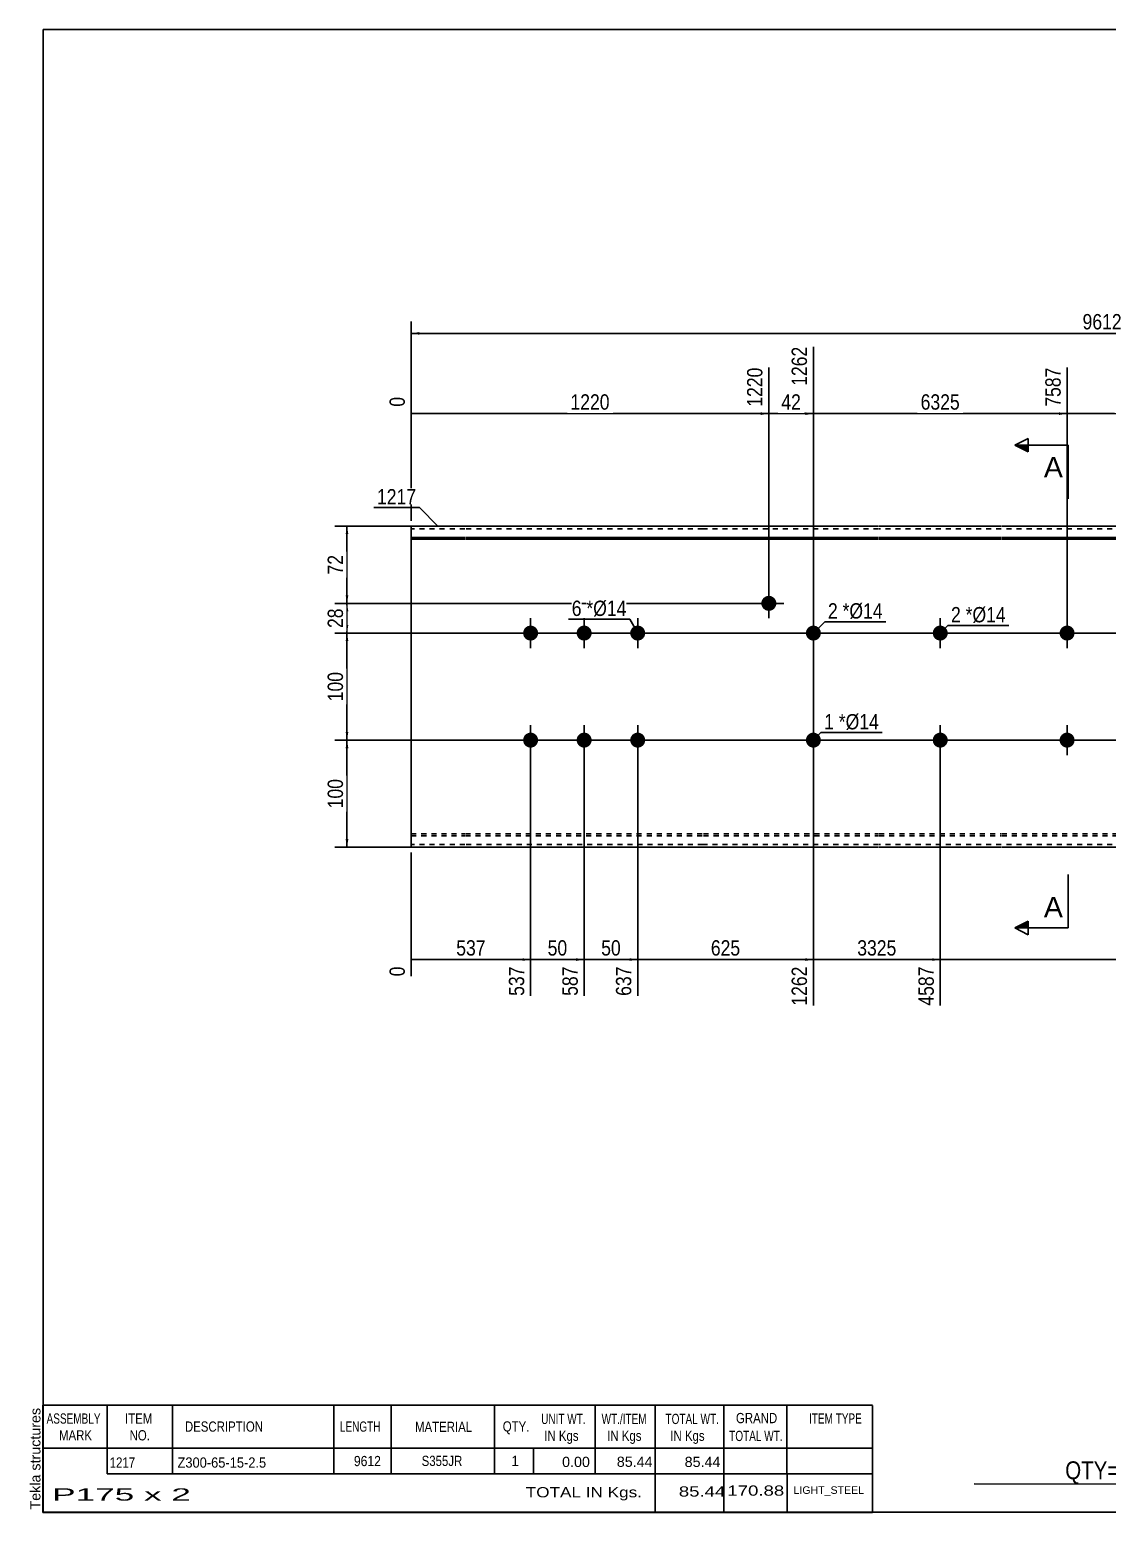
# Model space of a CAD drawing. Header units: millimetres. Extents: x -71 to 331, y -154 to 123.
# Drawn here: x -71.3 to 130, y -154.3 to 122.8 of the extents above; entities that cross this region are included whole.
import ezdxf

# ---------------------------------------------------------------- set-up
doc = ezdxf.new("R2010")
doc.units = ezdxf.units.MM
doc.linetypes.add('DXK_LINE_DOT1', pattern=[1.8814, 0.9407, -0.9407])
doc.styles.add('Arial', font='ARIAL.TTF', dxfattribs={"height": 0.2})
doc.styles.add('Arial Narrow', font='ARIALN.TTF', dxfattribs={"height": 0.2})

# ---------------------------------------------------------------- blocks, each defined once
blk = doc.blocks.new('Unknown-629086391-2024')
at = {"color": 5, "linetype": 'Continuous'}
for p, q in [((331.25, 122.75), (-68.75, 122.75)), ((-68.75, 122.75), (-68.75, -154.25)), ((331.25, -154.25), (331.25, 122.75)), ((-68.75, -154.25), (331.25, -154.25))]:
    blk.add_line(p, q, dxfattribs=at)
at = {"color": 174, "linetype": 'Continuous', "style": 'Arial'}
blk.add_text('Tekla structures', height=1.9102, rotation=90, dxfattribs=at).set_placement((-69.25, -153.75))
blk = doc.blocks.new('Part-629086391-1218 - 1203')
at = {"color": 2, "linetype": 'Continuous'}
for p, q in [((0, -30), (0, 30)), ((10, 30), (0, 30)), ((0, 27.88), (10, 27.88)), ((54.49, 30), (10.1, 30)), ((10.1, 27.88), (54.49, 27.88)), ((87.29, 30), (54.59, 30)), ((54.59, 27.88), (87.29, 27.88)), ((110.19, 30), (87.39, 30)), ((87.39, 27.88), (110.19, 27.88)), ((134.68, 30), (110.29, 30)), ((110.29, 27.88), (134.68, 27.88)), ((165.48, 30), (134.78, 30)), ((134.78, 27.88), (165.48, 27.88)), ((209.97, 30), (165.58, 30)), ((165.58, 27.88), (209.97, 27.88)), ((240.77, 30), (210.07, 30)), ((210.07, 27.88), (240.77, 27.88)), ((258.06, 30), (240.87, 30)), ((240.87, 27.88), (258.06, 27.88)), ((258.06, 30), (258.06, 27.88)), ((258.06, 27.88), (258.06, -30)), ((0, 27.53), (10, 27.53)), ((10.1, 27.53), (54.49, 27.53)), ((54.59, 27.53), (87.29, 27.53)), ((87.39, 27.53), (110.19, 27.53)), ((110.29, 27.53), (134.68, 27.53)), ((134.78, 27.53), (165.48, 27.53)), ((165.58, 27.53), (209.97, 27.53)), ((210.07, 27.53), (240.77, 27.53)), ((240.87, 27.53), (258.06, 27.53)), ((10, -30), (0, -30)), ((54.49, -30), (10.1, -30)), ((87.29, -30), (54.59, -30)), ((110.19, -30), (87.39, -30)), ((134.68, -30), (110.29, -30)), ((165.48, -30), (134.78, -30)), ((209.97, -30), (165.58, -30)), ((240.77, -30), (210.07, -30)), ((258.06, -30), (240.87, -30))]:
    blk.add_line(p, q, dxfattribs=at)
at = {"color": 7, "linetype": 'DXK_LINE_DOT1'}
for p, q in [((10, 29.5), (0, 29.5)), ((54.49, 29.5), (10.1, 29.5)), ((87.29, 29.5), (54.59, 29.5)), ((110.19, 29.5), (87.39, 29.5)), ((134.68, 29.5), (110.29, 29.5)), ((165.48, 29.5), (134.78, 29.5)), ((209.97, 29.5), (165.58, 29.5)), ((240.77, 29.5), (210.07, 29.5)), ((258.06, 29.5), (240.87, 29.5)), ((0, -27.53), (10, -27.53)), ((10.1, -27.53), (54.49, -27.53)), ((54.59, -27.53), (87.29, -27.53)), ((87.39, -27.53), (110.19, -27.53)), ((110.29, -27.53), (134.68, -27.53)), ((134.78, -27.53), (165.48, -27.53)), ((165.58, -27.53), (209.97, -27.53)), ((210.07, -27.53), (240.77, -27.53)), ((240.87, -27.53), (258.06, -27.53)), ((0, -27.88), (10, -27.88)), ((10, -29.5), (0, -29.5)), ((10.1, -27.88), (54.49, -27.88)), ((54.49, -29.5), (10.1, -29.5)), ((54.59, -27.88), (87.29, -27.88)), ((87.29, -29.5), (54.59, -29.5)), ((87.39, -27.88), (110.19, -27.88)), ((110.19, -29.5), (87.39, -29.5)), ((110.29, -27.88), (134.68, -27.88)), ((134.68, -29.5), (110.29, -29.5)), ((134.78, -27.88), (165.48, -27.88)), ((165.48, -29.5), (134.78, -29.5)), ((165.58, -27.88), (209.97, -27.88)), ((209.97, -29.5), (165.58, -29.5)), ((210.07, -27.88), (240.77, -27.88)), ((240.77, -29.5), (210.07, -29.5)), ((240.87, -27.88), (258.06, -27.88)), ((258.06, -29.5), (240.87, -29.5))]:
    blk.add_line(p, q, dxfattribs=at)
blk = doc.blocks.new('Bolt-629086391-1219 - 1203')
at = {"linetype": 'Continuous'}
for points in [[(20.89, 10, -1), (23.69, 10, -1)], [(30.89, 10, -1), (33.69, 10, -1)], [(40.89, 10, -1), (43.69, 10, -1)], [(20.89, -10, -1), (23.69, -10, -1)], [(30.89, -10, -1), (33.69, -10, -1)], [(40.89, -10, -1), (43.69, -10, -1)]]:
    blk.add_hatch(color=3, dxfattribs=at).paths.add_polyline_path(points)
at = {"color": 3, "linetype": 'Continuous'}
for p, q in [((22.29, 7.2), (22.29, 12.8)), ((32.29, 7.2), (32.29, 12.8)), ((42.29, 7.2), (42.29, 12.8)), ((19.49, 10), (25.09, 10)), ((29.49, 10), (35.09, 10)), ((39.49, 10), (45.09, 10)), ((22.29, -12.8), (22.29, -7.2)), ((32.29, -12.8), (32.29, -7.2)), ((42.29, -12.8), (42.29, -7.2)), ((19.49, -10), (25.09, -10)), ((29.49, -10), (35.09, -10)), ((39.49, -10), (45.09, -10))]:
    blk.add_line(p, q, dxfattribs=at)
blk = doc.blocks.new('Bolt-629086391-1220 - 1203')
at = {"linetype": 'Continuous'}
blk.add_hatch(color=3, dxfattribs=at).paths.add_polyline_path([(65.38, 15.56, -1), (68.18, 15.56, -1)])
at = {"color": 3, "linetype": 'Continuous'}
for p, q in [((66.78, 12.76), (66.78, 18.36)), ((63.98, 15.56), (69.58, 15.56))]:
    blk.add_line(p, q, dxfattribs=at)
blk = doc.blocks.new('Bolt-629086391-1225 - 1203')
at = {"linetype": 'Continuous'}
for points in [[(100.19, 10, -1), (97.39, 10, -1)], [(100.19, -10, -1), (97.39, -10, -1)]]:
    blk.add_hatch(color=3, dxfattribs=at).paths.add_polyline_path(points)
at = {"color": 3, "linetype": 'Continuous'}
for p, q in [((98.79, 12.8), (98.79, 7.2)), ((101.59, 10), (95.99, 10)), ((98.79, -7.2), (98.79, -12.8)), ((101.59, -10), (95.99, -10))]:
    blk.add_line(p, q, dxfattribs=at)
blk = doc.blocks.new('Bolt-629086391-1229 - 1203')
at = {"linetype": 'Continuous'}
for points in [[(121.08, 10, -1), (123.88, 10, -1)], [(251.66, 10, -1), (254.46, 10, -1)]]:
    blk.add_hatch(color=3, dxfattribs=at).paths.add_polyline_path(points)
at = {"color": 3, "linetype": 'Continuous'}
for p, q in [((122.48, 7.2), (122.48, 12.8)), ((253.06, 7.2), (253.06, 12.8)), ((125.28, 10), (119.68, 10)), ((255.86, 10), (250.26, 10))]:
    blk.add_line(p, q, dxfattribs=at)
blk = doc.blocks.new('Bolt-629086391-1230 - 1203')
at = {"linetype": 'Continuous'}
for points in [[(121.08, -10, -1), (123.88, -10, -1)], [(251.66, -10, -1), (254.46, -10, -1)]]:
    blk.add_hatch(color=3, dxfattribs=at).paths.add_polyline_path(points)
at = {"color": 3, "linetype": 'Continuous'}
for p, q in [((122.48, -12.8), (122.48, -7.2)), ((253.06, -12.8), (253.06, -7.2)), ((125.28, -10), (119.68, -10)), ((255.86, -10), (250.26, -10))]:
    blk.add_line(p, q, dxfattribs=at)
blk = doc.blocks.new('Bolt-629086391-1231 - 1203')
at = {"linetype": 'Continuous'}
blk.add_hatch(color=3, dxfattribs=at).paths.add_polyline_path([(73.7, 10, -1), (76.5, 10, -1)])
at = {"color": 3, "linetype": 'Continuous'}
for p, q in [((75.1, 7.2), (75.1, 12.8)), ((72.3, 10), (77.9, 10))]:
    blk.add_line(p, q, dxfattribs=at)
blk = doc.blocks.new('Bolt-629086391-1232 - 1203')
at = {"linetype": 'Continuous'}
blk.add_hatch(color=3, dxfattribs=at).paths.add_polyline_path([(76.5, -10, -1), (73.7, -10, -1)])
at = {"color": 3, "linetype": 'Continuous'}
for p, q in [((75.1, -7.2), (75.1, -12.8)), ((77.9, -10), (72.3, -10))]:
    blk.add_line(p, q, dxfattribs=at)
blk = doc.blocks.new('StraightDimension-629086391-1328 - 1203')
at = {"linetype": 'Continuous'}
blk.add_hatch(color=7, dxfattribs=at).paths.add_polyline_path([(97.29, -50.75), (98.79, -51), (97.29, -51.25)])
at = {"color": 7, "linetype": 'Continuous'}
for p, q in [((75.1, 9), (75.1, -59.61)), ((98.79, -11), (98.79, -59.61)), ((75.1, -51), (98.79, -51))]:
    blk.add_line(p, q, dxfattribs=at)
at = {"color": 0}
blk.add_wipeout([(91.2, -50.85), (91.2, -46.65), (82.69, -46.65), (82.69, -50.85)], dxfattribs=at)
at = {"color": 0, "linetype": 'Continuous'}
blk.add_wipeout([(98.19, -51.7), (93.99, -51.7), (93.99, -60.21), (98.19, -60.21)], dxfattribs=at)
at = {"color": 3, "style": 'Arial Narrow'}
blk.add_text('3325', height=2.863, dxfattribs=at).set_placement((83.29, -50.25))
at = {"color": 3, "linetype": 'Continuous', "style": 'Arial Narrow'}
blk.add_text('4587', height=2.863, rotation=90.0002, dxfattribs=at).set_placement((97.59, -59.61))
blk = doc.blocks.new('StraightDimension-629086391-1279 - 1203')
at = {"linetype": 'Continuous'}
blk.add_hatch(color=7, dxfattribs=at).paths.add_polyline_path([(120.98, 51.25), (122.48, 51), (120.98, 50.75)])
at = {"color": 7, "linetype": 'Continuous'}
for p, q in [((75.1, -9), (75.1, 63.51)), ((122.48, 11), (122.48, 59.61)), ((75.1, 51), (122.48, 51))]:
    blk.add_line(p, q, dxfattribs=at)
at = {"color": 0, "linetype": 'Continuous'}
blk.add_wipeout([(121.88, 60.21), (117.68, 60.21), (117.68, 51.7), (121.88, 51.7)], dxfattribs=at)
at = {"color": 0}
blk.add_wipeout([(103.05, 51.15), (103.05, 55.35), (94.53, 55.35), (94.53, 51.15)], dxfattribs=at)
at = {"color": 3, "linetype": 'Continuous', "style": 'Arial Narrow'}
blk.add_text('7587', height=2.863, rotation=90.0002, dxfattribs=at).set_placement((121.28, 52.3))
at = {"color": 3, "style": 'Arial Narrow'}
blk.add_text('6325', height=2.863, dxfattribs=at).set_placement((95.13, 51.75))
blk = doc.blocks.new('StraightDimension-629086391-1353 - 1203')
at = {"linetype": 'Continuous'}
for points in [[(269.75, 8.5), (270, 10), (270.25, 8.5)], [(270.25, -8.5), (270, -10), (269.75, -8.5)]]:
    blk.add_hatch(color=7, dxfattribs=at).paths.add_polyline_path(points)
at = {"color": 7, "linetype": 'Continuous'}
for p, q in [((43.29, 10), (272.4, 10)), ((270, -10), (270, 10)), ((43.29, -10), (272.4, -10))]:
    blk.add_line(p, q, dxfattribs=at)
at = {"color": 0}
blk.add_wipeout([(269.85, 3.34), (265.65, 3.34), (265.65, -3.34), (269.85, -3.34)], dxfattribs=at)
at = {"color": 3, "style": 'Arial Narrow'}
blk.add_text('100', height=2.863, rotation=90.0002, dxfattribs=at).set_placement((269.25, -2.74))
blk = doc.blocks.new('StraightDimension-629086391-1280 - 1203')
at = {"linetype": 'Continuous'}
blk.add_hatch(color=7, dxfattribs=at).paths.add_polyline_path([(73.6, 51.25), (75.1, 51), (73.6, 50.75)])
at = {"color": 7, "linetype": 'Continuous'}
for p, q in [((75.1, -9), (75.1, 63.51)), ((66.78, 16.56), (66.78, 59.61)), ((66.78, 51), (75.1, 51))]:
    blk.add_line(p, q, dxfattribs=at)
at = {"color": 0}
blk.add_wipeout([(73.37, 51.15), (73.37, 55.35), (68.51, 55.35), (68.51, 51.15)], dxfattribs=at)
at = {"color": 0, "linetype": 'Continuous'}
blk.add_wipeout([(74.5, 64.11), (70.3, 64.11), (70.3, 55.6), (74.5, 55.6)], dxfattribs=at)
at = {"color": 3, "linetype": 'Continuous', "style": 'Arial Narrow'}
blk.add_text('1262', height=2.863, rotation=90.0002, dxfattribs=at).set_placement((73.9, 56.2))
at = {"color": 3, "style": 'Arial Narrow'}
blk.add_text('42', height=2.863, dxfattribs=at).set_placement((69.11, 51.75))
blk = doc.blocks.new('StraightDimension-629086391-1354 - 1203')
at = {"linetype": 'Continuous'}
for points in [[(269.75, -11.5), (270, -10), (270.25, -11.5)], [(270.25, -28.5), (270, -30), (269.75, -28.5)]]:
    blk.add_hatch(color=7, dxfattribs=at).paths.add_polyline_path(points)
at = {"color": 7, "linetype": 'Continuous'}
for p, q in [((43.29, -10), (272.4, -10)), ((270, -30), (270, -10)), ((259.06, -30), (272.4, -30))]:
    blk.add_line(p, q, dxfattribs=at)
at = {"color": 0}
blk.add_wipeout([(269.85, -16.66), (265.65, -16.66), (265.65, -23.34), (269.85, -23.34)], dxfattribs=at)
at = {"color": 3, "style": 'Arial Narrow'}
blk.add_text('100', height=2.863, rotation=90.0002, dxfattribs=at).set_placement((269.25, -22.74))
blk = doc.blocks.new('StraightDimension-629086391-1395 - 1203')
at = {"linetype": 'Continuous'}
for points in [[(1.5, 65.75), (0, 66), (1.5, 66.25)], [(256.56, 66.25), (258.06, 66), (256.56, 65.75)]]:
    blk.add_hatch(color=7, dxfattribs=at).paths.add_polyline_path(points)
at = {"color": 7, "linetype": 'Continuous'}
for p, q in [((0, 31), (0, 68.25)), ((258.06, 31), (258.06, 68.25)), ((0, 66), (258.06, 66))]:
    blk.add_line(p, q, dxfattribs=at)
at = {"color": 0}
blk.add_wipeout([(133.29, 66.15), (133.29, 70.35), (124.77, 70.35), (124.77, 66.15)], dxfattribs=at)
at = {"color": 3, "style": 'Arial Narrow'}
blk.add_text('9612', height=2.863, dxfattribs=at).set_placement((125.37, 66.75))
blk = doc.blocks.new('StraightDimension-629086391-1331 - 1203')
at = {"linetype": 'Continuous'}
blk.add_hatch(color=7, dxfattribs=at).paths.add_polyline_path([(30.79, -50.75), (32.29, -51), (30.79, -51.25)])
at = {"color": 7, "linetype": 'Continuous'}
for p, q in [((22.29, -11), (22.29, -57.78)), ((32.29, -11), (32.29, -57.78)), ((22.29, -51), (32.29, -51))]:
    blk.add_line(p, q, dxfattribs=at)
at = {"color": 0}
blk.add_wipeout([(29.72, -50.85), (29.72, -46.65), (24.87, -46.65), (24.87, -50.85)], dxfattribs=at)
at = {"color": 3, "style": 'Arial Narrow'}
blk.add_text('50', height=2.863, dxfattribs=at).set_placement((25.47, -50.25))
at = {"color": 0, "linetype": 'Continuous'}
blk.add_wipeout([(31.69, -51.7), (27.49, -51.7), (27.49, -58.38), (31.69, -58.38)], dxfattribs=at)
at = {"color": 3, "linetype": 'Continuous', "style": 'Arial Narrow'}
blk.add_text('587', height=2.863, rotation=90.0002, dxfattribs=at).set_placement((31.09, -57.78))
blk = doc.blocks.new('StraightDimension-629086391-1281 - 1203')
at = {"linetype": 'Continuous'}
blk.add_hatch(color=7, dxfattribs=at).paths.add_polyline_path([(65.28, 51.25), (66.78, 51), (65.28, 50.75)])
at = {"color": 7, "linetype": 'Continuous'}
for p, q in [((66.78, 16.56), (66.78, 59.61)), ((0, 31), (0, 54.13)), ((0, 51), (66.78, 51))]:
    blk.add_line(p, q, dxfattribs=at)
at = {"color": 0, "linetype": 'Continuous'}
for points in [[(66.18, 60.21), (61.98, 60.21), (61.98, 51.7), (66.18, 51.7)], [(-0.6, 54.73), (-4.8, 54.73), (-4.8, 51.7), (-0.6, 51.7)]]:
    blk.add_wipeout(points, dxfattribs=at)
at = {"color": 0}
blk.add_wipeout([(37.65, 51.15), (37.65, 55.35), (29.13, 55.35), (29.13, 51.15)], dxfattribs=at)
at = {"color": 3, "linetype": 'Continuous', "style": 'Arial Narrow'}
for s, height, p in [('1220', 2.863, (65.58, 52.3)), ('0', 2.86, (-1.2, 52.3))]:
    blk.add_text(s, height=height, rotation=90.0002, dxfattribs=at).set_placement(p)
at = {"color": 3, "style": 'Arial Narrow'}
blk.add_text('1220', height=2.863, dxfattribs=at).set_placement((29.73, 51.75))
blk = doc.blocks.new('StraightDimension-629086391-1330 - 1203')
at = {"linetype": 'Continuous'}
blk.add_hatch(color=7, dxfattribs=at).paths.add_polyline_path([(40.79, -50.75), (42.29, -51), (40.79, -51.25)])
at = {"color": 7, "linetype": 'Continuous'}
for p, q in [((32.29, -11), (32.29, -57.78)), ((42.29, -11), (42.29, -57.78)), ((32.29, -51), (42.29, -51))]:
    blk.add_line(p, q, dxfattribs=at)
at = {"color": 0}
blk.add_wipeout([(39.72, -50.85), (39.72, -46.65), (34.87, -46.65), (34.87, -50.85)], dxfattribs=at)
at = {"color": 3, "style": 'Arial Narrow'}
blk.add_text('50', height=2.863, dxfattribs=at).set_placement((35.47, -50.25))
at = {"color": 0, "linetype": 'Continuous'}
blk.add_wipeout([(41.69, -51.7), (37.49, -51.7), (37.49, -58.38), (41.69, -58.38)], dxfattribs=at)
at = {"color": 3, "linetype": 'Continuous', "style": 'Arial Narrow'}
blk.add_text('637', height=2.863, rotation=90.0002, dxfattribs=at).set_placement((41.09, -57.78))
blk = doc.blocks.new('StraightDimension-629086391-1278 - 1203')
at = {"linetype": 'Continuous'}
blk.add_hatch(color=7, dxfattribs=at).paths.add_polyline_path([(145.47, 51.25), (146.97, 51), (145.47, 50.75)])
at = {"color": 7, "linetype": 'Continuous'}
for p, q in [((122.48, 11), (122.48, 59.61)), ((146.97, 11), (146.97, 59.61)), ((122.48, 51), (146.97, 51))]:
    blk.add_line(p, q, dxfattribs=at)
at = {"color": 0, "linetype": 'Continuous'}
blk.add_wipeout([(146.37, 60.21), (142.17, 60.21), (142.17, 51.7), (146.37, 51.7)], dxfattribs=at)
at = {"color": 0}
blk.add_wipeout([(138.07, 51.15), (138.07, 55.35), (131.39, 55.35), (131.39, 51.15)], dxfattribs=at)
at = {"color": 3, "linetype": 'Continuous', "style": 'Arial Narrow'}
blk.add_text('7912', height=2.863, rotation=90.0002, dxfattribs=at).set_placement((145.77, 52.3))
at = {"color": 3, "style": 'Arial Narrow'}
blk.add_text('325', height=2.863, dxfattribs=at).set_placement((131.99, 51.75))
blk = doc.blocks.new('StraightDimension-629086391-1327 - 1203')
at = {"linetype": 'Continuous'}
blk.add_hatch(color=7, dxfattribs=at).paths.add_polyline_path([(256.56, -50.75), (258.06, -51), (256.56, -51.25)])
at = {"color": 7, "linetype": 'Continuous'}
for p, q in [((98.79, -11), (98.79, -59.61)), ((258.06, -31), (258.06, -59.61)), ((98.79, -51), (258.06, -51))]:
    blk.add_line(p, q, dxfattribs=at)
at = {"color": 0}
blk.add_wipeout([(182.68, -50.85), (182.68, -46.65), (174.17, -46.65), (174.17, -50.85)], dxfattribs=at)
at = {"color": 0, "linetype": 'Continuous'}
blk.add_wipeout([(257.46, -51.7), (253.26, -51.7), (253.26, -60.21), (257.46, -60.21)], dxfattribs=at)
at = {"color": 3, "style": 'Arial Narrow'}
blk.add_text('5025', height=2.863, dxfattribs=at).set_placement((174.77, -50.25))
at = {"color": 3, "linetype": 'Continuous', "style": 'Arial Narrow'}
blk.add_text('9612', height=2.863, rotation=90.0002, dxfattribs=at).set_placement((256.86, -59.61))
blk = doc.blocks.new('StraightDimension-629086391-1329 - 1203')
at = {"linetype": 'Continuous'}
blk.add_hatch(color=7, dxfattribs=at).paths.add_polyline_path([(73.6, -50.75), (75.1, -51), (73.6, -51.25)])
at = {"color": 7, "linetype": 'Continuous'}
for p, q in [((75.1, 9), (75.1, -59.61)), ((42.29, -11), (42.29, -57.78)), ((42.29, -51), (75.1, -51))]:
    blk.add_line(p, q, dxfattribs=at)
at = {"color": 0}
blk.add_wipeout([(62.04, -50.85), (62.04, -46.65), (55.35, -46.65), (55.35, -50.85)], dxfattribs=at)
at = {"color": 0, "linetype": 'Continuous'}
blk.add_wipeout([(74.5, -51.7), (70.3, -51.7), (70.3, -60.21), (74.5, -60.21)], dxfattribs=at)
at = {"color": 3, "style": 'Arial Narrow'}
blk.add_text('625', height=2.863, dxfattribs=at).set_placement((55.95, -50.25))
at = {"color": 3, "linetype": 'Continuous', "style": 'Arial Narrow'}
blk.add_text('1262', height=2.863, rotation=90.0002, dxfattribs=at).set_placement((73.9, -59.61))
blk = doc.blocks.new('StraightDimension-629086391-1332 - 1203')
at = {"linetype": 'Continuous'}
blk.add_hatch(color=7, dxfattribs=at).paths.add_polyline_path([(20.79, -50.75), (22.29, -51), (20.79, -51.25)])
at = {"color": 7, "linetype": 'Continuous'}
for p, q in [((22.29, -11), (22.29, -57.78)), ((0, -31), (0, -54.13)), ((0, -51), (22.29, -51))]:
    blk.add_line(p, q, dxfattribs=at)
at = {"color": 0}
blk.add_wipeout([(14.49, -50.85), (14.49, -46.65), (7.8, -46.65), (7.8, -50.85)], dxfattribs=at)
at = {"color": 0, "linetype": 'Continuous'}
for points in [[(-0.6, -51.7), (-4.8, -51.7), (-4.8, -54.73), (-0.6, -54.73)], [(21.69, -51.7), (17.49, -51.7), (17.49, -58.38), (21.69, -58.38)]]:
    blk.add_wipeout(points, dxfattribs=at)
at = {"color": 3, "style": 'Arial Narrow'}
blk.add_text('537', height=2.863, dxfattribs=at).set_placement((8.4, -50.25))
at = {"color": 3, "linetype": 'Continuous', "style": 'Arial Narrow'}
for s, height, p in [('0', 2.86, (-1.2, -54.13)), ('537', 2.863, (21.09, -57.78))]:
    blk.add_text(s, height=height, rotation=90.0002, dxfattribs=at).set_placement(p)
blk = doc.blocks.new('StraightDimension-629086391-1352 - 1203')
at = {"linetype": 'Continuous'}
for points in [[(269.75, 16.26), (270, 17.76), (270.25, 16.26)], [(270.25, 11.5), (270, 10), (269.75, 11.5)]]:
    blk.add_hatch(color=7, dxfattribs=at).paths.add_polyline_path(points)
at = {"color": 7, "linetype": 'Continuous'}
for p, q in [((223.26, 17.76), (272.4, 17.76)), ((270, 10), (270, 17.76)), ((43.29, 10), (272.4, 10))]:
    blk.add_line(p, q, dxfattribs=at)
at = {"color": 0}
blk.add_wipeout([(269.85, 16.31), (265.65, 16.31), (265.65, 11.45), (269.85, 11.45)], dxfattribs=at)
at = {"color": 3, "style": 'Arial Narrow'}
blk.add_text('39', height=2.863, rotation=90.0002, dxfattribs=at).set_placement((269.25, 12.05))
blk = doc.blocks.new('StraightDimension-629086391-1371 - 1203')
at = {"linetype": 'Continuous'}
for points in [[(-12.25, 28.5), (-12, 30), (-11.75, 28.5)], [(-11.75, 17.06), (-12, 15.56), (-12.25, 17.06)]]:
    blk.add_hatch(color=7, dxfattribs=at).paths.add_polyline_path(points)
at = {"color": 7, "linetype": 'Continuous'}
for p, q in [((21.29, 30), (-14.25, 30)), ((-12, 15.56), (-12, 30)), ((65.78, 15.56), (-14.25, 15.56))]:
    blk.add_line(p, q, dxfattribs=at)
at = {"color": 0}
blk.add_wipeout([(-12.15, 25.21), (-16.35, 25.21), (-16.35, 20.35), (-12.15, 20.35)], dxfattribs=at)
at = {"color": 3, "style": 'Arial Narrow'}
blk.add_text('72', height=2.863, rotation=90.0002, dxfattribs=at).set_placement((-12.75, 20.95))
blk = doc.blocks.new('StraightDimension-629086391-1372 - 1203')
at = {"linetype": 'Continuous'}
for points in [[(-12.25, 14.06), (-12, 15.56), (-11.75, 14.06)], [(-11.75, 11.5), (-12, 10), (-12.25, 11.5)]]:
    blk.add_hatch(color=7, dxfattribs=at).paths.add_polyline_path(points)
at = {"color": 7, "linetype": 'Continuous'}
for p, q in [((65.78, 15.56), (-14.25, 15.56)), ((-12, 10), (-12, 15.56)), ((121.48, 10), (-14.25, 10))]:
    blk.add_line(p, q, dxfattribs=at)
at = {"color": 0}
blk.add_wipeout([(-12.15, 15.21), (-16.35, 15.21), (-16.35, 10.35), (-12.15, 10.35)], dxfattribs=at)
at = {"color": 3, "style": 'Arial Narrow'}
blk.add_text('28', height=2.863, rotation=90.0002, dxfattribs=at).set_placement((-12.75, 10.95))
blk = doc.blocks.new('StraightDimension-629086391-1373 - 1203')
at = {"linetype": 'Continuous'}
for points in [[(-12.25, 8.5), (-12, 10), (-11.75, 8.5)], [(-11.75, -8.5), (-12, -10), (-12.25, -8.5)]]:
    blk.add_hatch(color=7, dxfattribs=at).paths.add_polyline_path(points)
at = {"color": 7, "linetype": 'Continuous'}
for p, q in [((121.48, 10), (-14.25, 10)), ((-12, -10), (-12, 10)), ((121.48, -10), (-14.25, -10))]:
    blk.add_line(p, q, dxfattribs=at)
at = {"color": 0}
blk.add_wipeout([(-12.15, 3.34), (-16.35, 3.34), (-16.35, -3.34), (-12.15, -3.34)], dxfattribs=at)
at = {"color": 3, "style": 'Arial Narrow'}
blk.add_text('100', height=2.863, rotation=90.0002, dxfattribs=at).set_placement((-12.75, -2.74))
blk = doc.blocks.new('StraightDimension-629086391-1374 - 1203')
at = {"linetype": 'Continuous'}
for points in [[(-12.25, -11.5), (-12, -10), (-11.75, -11.5)], [(-11.75, -28.5), (-12, -30), (-12.25, -28.5)]]:
    blk.add_hatch(color=7, dxfattribs=at).paths.add_polyline_path(points)
at = {"color": 7, "linetype": 'Continuous'}
for p, q in [((121.48, -10), (-14.25, -10)), ((-12, -30), (-12, -10)), ((21.29, -30), (-14.25, -30))]:
    blk.add_line(p, q, dxfattribs=at)
at = {"color": 0}
blk.add_wipeout([(-12.15, -16.66), (-16.35, -16.66), (-16.35, -23.34), (-12.15, -23.34)], dxfattribs=at)
at = {"color": 3, "style": 'Arial Narrow'}
blk.add_text('100', height=2.863, rotation=90.0002, dxfattribs=at).set_placement((-12.75, -22.74))
blk = doc.blocks.new('CBS_BOM-629086391-2049')
at = {"color": 7, "linetype": 'Continuous'}
for p, q in [((-68.78, -142.28), (-68.78, -134.28)), ((-68.78, -134.28), (86.14, -134.28)), ((-56.78, -142.28), (-56.78, -134.28)), ((-44.59, -142.28), (-44.59, -134.28)), ((-14.43, -142.28), (-14.43, -134.28)), ((-3.75, -142.28), (-3.75, -134.28)), ((15.57, -142.28), (15.57, -134.28)), ((34.37, -142.28), (34.37, -134.28)), ((45.58, -142.28), (45.58, -134.28)), ((58.37, -142.28), (58.37, -134.28)), ((70.12, -142.28), (70.12, -134.28)), ((86.14, -134.29), (86.14, -142.27)), ((-68.78, -142.28), (86.14, -142.28)), ((-68.78, -147.08), (-68.78, -142.28)), ((-56.78, -147.08), (-56.78, -142.28)), ((-44.59, -147.08), (-44.59, -142.28)), ((-14.43, -147.08), (-14.43, -142.28)), ((-3.75, -147.08), (-3.75, -142.28)), ((15.57, -147.08), (15.57, -142.28)), ((22.83, -147.08), (22.83, -142.28)), ((34.37, -147.08), (34.37, -142.28)), ((45.58, -147.08), (45.58, -142.28)), ((58.37, -147.08), (58.37, -142.28)), ((70.14, -147.08), (70.14, -142.28)), ((86.14, -142.28), (86.14, -147.08)), ((-68.78, -154.28), (-68.78, -147.1)), ((-56.78, -147.08), (86.14, -147.08)), ((45.58, -154.28), (45.58, -147.1)), ((58.37, -154.28), (58.37, -147.1)), ((70.18, -154.28), (70.18, -147.1)), ((86.14, -147.08), (86.14, -154.28)), ((-68.78, -154.28), (86.14, -154.28))]:
    blk.add_line(p, q, dxfattribs=at)
at = {"color": 3, "linetype": 'Continuous', "style": 'Arial'}
for s, height, width, p in [('GRAND', 1.91, 0.8, (60.64, -137.62)), ('ASSEMBLY', 1.91, 0.7, (-68.1, -137.71)), ('ITEM', 1.91, 0.8, (-53.45, -137.71)), ('DESCRIPTION', 1.9102, 0.8, (-42.27, -139.21)), ('LENGTH', 1.91, 0.7, (-13.32, -139.21)), ('MATERIAL', 1.91, 0.8, (0.7, -139.26)), ('QTY.', 1.91, 0.8, (17.09, -139.18)), ('UNIT WT.', 1.91, 0.7, (24.26, -137.78)), ('WT./ITEM', 1.91, 0.7, (35.55, -137.78)), ('TOTAL WT.', 1.91, 0.7, (47.49, -137.78)), ('ITEM TYPE', 1.91, 0.7, (74.28, -137.7)), ('MARK', 1.91, 0.8, (-65.78, -140.84)), ('NO.', 1.91, 0.8, (-52.6, -140.84)), ('IN Kgs', 1.91, 0.8, (24.84, -140.92)), ('IN Kgs', 1.91, 0.8, (36.59, -140.92)), ('IN Kgs', 1.91, 0.8, (48.38, -140.92)), ('TOTAL WT.', 1.91, 0.7, (59.38, -140.96))]:
    blk.add_text(s, height=height, dxfattribs=dict(at, width=width)).set_placement(p)
at = {"color": 7, "linetype": 'Continuous', "style": 'Arial'}
for s, height, width, p in [('1217', 1.91, 0.8, (-56.32, -145.93)), ('Z300-65-15-2.5', 1.9102, 0.9, (-43.65, -145.93)), ('9612', 1.91, 0.85, (-10.71, -145.65)), ('S355JR', 1.91, 0.8, (1.94, -145.62))]:
    blk.add_text(s, height=height, dxfattribs=dict(at, width=width)).set_placement(p)
for s, p in [('1', (18.66, -145.62)), ('0.00', (28.17, -145.81)), ('85.44', (38.39, -145.78)), ('85.44', (51.06, -145.81))]:
    blk.add_text(s, height=1.91, dxfattribs=at).set_placement(p)
at = {"color": 6, "linetype": 'Continuous', "style": 'Arial'}
for s, height, width, p in [('TOTAL IN Kgs.', 1.9102, 1.2, (21.38, -151.48)), ('85.44', 1.91, 1.3, (49.97, -151.33)), ('170.88', 1.91, 1.3, (59.04, -151.17)), ('P175 x 2', 2.292, 2.05, (-67.06, -152.09))]:
    blk.add_text(s, height=height, dxfattribs=dict(at, width=width)).set_placement(p)
blk.add_text('LIGHT_STEEL', height=1.4135, dxfattribs=at).set_placement((71.39, -150.83))
blk = doc.blocks.new('CBS_CALLOFF-629086391-2050')
at = {"color": 7, "linetype": 'Continuous'}
blk.add_line((105.13, -148.98), (221.36, -149), dxfattribs=at)
at = {"color": 3, "linetype": 'Continuous', "style": 'Arial Narrow'}
blk.add_text('QTY= 2 Nos.      COLD FORMED     MKD : P175', height=3.3405, dxfattribs=at).set_placement((122.13, -148.09))
blk = doc.blocks.new('Mark-629086391-1431 - 1203')
at = {"color": 0}
blk.add_wipeout([(31.8, 13.2), (31.8, 16.2), (29.97, 16.2), (29.97, 13.2)], dxfattribs=at)
blk.add_wipeout([(31.8, 13.2), (31.8, 16.2), (29.97, 16.2), (29.97, 13.2)], dxfattribs=at)
blk.add_wipeout([(33.98, 13.2), (33.98, 16.2), (32.7, 16.2), (32.7, 13.2)], dxfattribs=at)
blk.add_wipeout([(33.98, 13.2), (33.98, 16.2), (32.7, 16.2), (32.7, 13.2)], dxfattribs=at)
at = {"color": 3, "style": 'Arial Narrow'}
blk.add_text('6', height=2.86, dxfattribs=at).set_placement((29.97, 13.2))
at = {"color": 0}
blk.add_wipeout([(40.19, 13.2), (40.19, 16.2), (33.98, 16.2), (33.98, 13.2)], dxfattribs=at)
blk.add_wipeout([(40.19, 13.2), (40.19, 16.2), (33.98, 16.2), (33.98, 13.2)], dxfattribs=at)
at = {"color": 7, "linetype": 'Continuous'}
for p in [(29.37, 12.6), (42.29, 10)]:
    blk.add_line(p, (40.79, 12.6), dxfattribs=at)
at = {"color": 3, "style": 'Arial Narrow'}
for s, height, p in [('*', 2.86, (32.7, 13.2)), ('Ø14', 2.863, (33.98, 13.2))]:
    blk.add_text(s, height=height, dxfattribs=at).set_placement(p)
blk = doc.blocks.new('Mark-629086391-1433 - 1203')
at = {"color": 0}
blk.add_wipeout([(102.63, 12.01), (102.63, 15.01), (100.8, 15.01), (100.8, 12.01)], dxfattribs=at)
blk.add_wipeout([(102.63, 12.01), (102.63, 15.01), (100.8, 15.01), (100.8, 12.01)], dxfattribs=at)
at = {"color": 7, "linetype": 'Continuous'}
blk.add_line((98.79, 10), (100.2, 11.41), dxfattribs=at)
at = {"color": 0}
blk.add_wipeout([(104.81, 12.01), (104.81, 15.01), (103.53, 15.01), (103.53, 12.01)], dxfattribs=at)
blk.add_wipeout([(104.81, 12.01), (104.81, 15.01), (103.53, 15.01), (103.53, 12.01)], dxfattribs=at)
at = {"color": 3, "style": 'Arial Narrow'}
blk.add_text('2', height=2.86, dxfattribs=at).set_placement((100.8, 12.01))
at = {"color": 0}
blk.add_wipeout([(111.02, 12.01), (111.02, 15.01), (104.81, 15.01), (104.81, 12.01)], dxfattribs=at)
blk.add_wipeout([(111.02, 12.01), (111.02, 15.01), (104.81, 15.01), (104.81, 12.01)], dxfattribs=at)
at = {"color": 7, "linetype": 'Continuous'}
blk.add_line((100.2, 11.41), (111.62, 11.41), dxfattribs=at)
at = {"color": 3, "style": 'Arial Narrow'}
for s, height, p in [('*', 2.86, (103.53, 12.01)), ('Ø14', 2.863, (104.81, 12.01))]:
    blk.add_text(s, height=height, dxfattribs=at).set_placement(p)
blk = doc.blocks.new('SectionMark-629086391-1268 - 1203')
at = {"linetype": 'Continuous'}
for points in [[(115.2, 45.1), (115.2, 43.85), (112.7, 45.1)], [(115.2, -43.85), (115.2, -45.1), (112.7, -45.1)]]:
    blk.add_hatch(color=30, dxfattribs=at).paths.add_polyline_path(points)
at = {"color": 30, "linetype": 'Continuous'}
for p, q in [((112.7, 45.1), (115.2, 46.35)), ((122.7, 45.1), (112.7, 45.1)), ((112.7, 45.1), (115.2, 43.85)), ((115.2, 43.85), (115.2, 46.35)), ((112.7, -45.1), (115.2, -43.85)), ((115.2, -43.85), (115.2, -46.35)), ((122.7, -45.1), (112.7, -45.1)), ((115.2, -46.35), (112.7, -45.1))]:
    blk.add_line(p, q, dxfattribs=at)
at = {"color": 0, "linetype": 'Continuous'}
for points in [[(121.7, 39.1), (121.7, 43.1), (118.14, 43.1), (118.14, 39.1)], [(121.7, -43.1), (121.7, -39.1), (118.14, -39.1), (118.14, -43.1)]]:
    blk.add_wipeout(points, dxfattribs=at)
at = {"color": 30, "linetype": 'Continuous'}
for p, q in [((122.7, 45.1), (122.7, 35.1)), ((122.7, -45.1), (122.7, -35.1))]:
    blk.add_line(p, q, dxfattribs=at)
at = {"color": 96, "linetype": 'Continuous', "style": 'Arial'}
for p in [(118.14, 39.1), (118.14, -43.1)]:
    blk.add_text('A', height=3.82, dxfattribs=at).set_placement(p)
blk = doc.blocks.new('Mark-629086391-1398 - 1203')
at = {"color": 0}
blk.add_wipeout([(0.91, 34.04), (0.91, 37.04), (-6.4, 37.04), (-6.4, 34.04)], dxfattribs=at)
blk.add_wipeout([(0.91, 34.04), (0.91, 37.04), (-6.4, 37.04), (-6.4, 34.04)], dxfattribs=at)
at = {"color": 7, "linetype": 'Continuous'}
for p in [(-7, 33.44), (5.05, 29.9)]:
    blk.add_line(p, (1.51, 33.44), dxfattribs=at)
at = {"color": 3, "style": 'Arial Narrow'}
blk.add_text('1217', height=2.863, dxfattribs=at).set_placement((-6.4, 34.04))
blk = doc.blocks.new('MarkSet-629086391-1409 - 1203')
at = {"color": 0}
blk.add_wipeout([(79.65, 12.72), (79.65, 15.72), (77.82, 15.72), (77.82, 12.72)], dxfattribs=at)
blk.add_wipeout([(79.65, 12.72), (79.65, 15.72), (77.82, 15.72), (77.82, 12.72)], dxfattribs=at)
at = {"color": 7, "linetype": 'Continuous'}
blk.add_line((75.1, 10), (77.22, 12.12), dxfattribs=at)
at = {"color": 0}
blk.add_wipeout([(81.82, 12.72), (81.82, 15.72), (80.55, 15.72), (80.55, 12.72)], dxfattribs=at)
blk.add_wipeout([(81.82, 12.72), (81.82, 15.72), (80.55, 15.72), (80.55, 12.72)], dxfattribs=at)
at = {"color": 3, "style": 'Arial Narrow'}
blk.add_text('2', height=2.86, dxfattribs=at).set_placement((77.82, 12.72))
at = {"color": 0}
blk.add_wipeout([(88.04, 12.72), (88.04, 15.72), (81.82, 15.72), (81.82, 12.72)], dxfattribs=at)
blk.add_wipeout([(88.04, 12.72), (88.04, 15.72), (81.82, 15.72), (81.82, 12.72)], dxfattribs=at)
at = {"color": 7, "linetype": 'Continuous'}
blk.add_line((77.22, 12.12), (88.64, 12.12), dxfattribs=at)
at = {"color": 3, "style": 'Arial Narrow'}
for s, height, p in [('*', 2.86, (80.55, 12.72)), ('Ø14', 2.863, (81.82, 12.72))]:
    blk.add_text(s, height=height, dxfattribs=at).set_placement(p)
blk = doc.blocks.new('Mark-629086391-1434 - 1203')
at = {"color": 0}
blk.add_wipeout([(78.94, -7.99), (78.94, -4.99), (77.11, -4.99), (77.11, -7.99)], dxfattribs=at)
blk.add_wipeout([(78.94, -7.99), (78.94, -4.99), (77.11, -4.99), (77.11, -7.99)], dxfattribs=at)
at = {"color": 7, "linetype": 'Continuous'}
blk.add_line((75.1, -10), (76.51, -8.59), dxfattribs=at)
at = {"color": 0}
blk.add_wipeout([(81.12, -7.99), (81.12, -4.99), (79.84, -4.99), (79.84, -7.99)], dxfattribs=at)
blk.add_wipeout([(81.12, -7.99), (81.12, -4.99), (79.84, -4.99), (79.84, -7.99)], dxfattribs=at)
at = {"color": 3, "style": 'Arial Narrow'}
blk.add_text('1', height=2.86, dxfattribs=at).set_placement((77.11, -7.99))
at = {"color": 0}
blk.add_wipeout([(87.33, -7.99), (87.33, -4.99), (81.12, -4.99), (81.12, -7.99)], dxfattribs=at)
blk.add_wipeout([(87.33, -7.99), (87.33, -4.99), (81.12, -4.99), (81.12, -7.99)], dxfattribs=at)
at = {"color": 7, "linetype": 'Continuous'}
blk.add_line((76.51, -8.59), (87.93, -8.59), dxfattribs=at)
at = {"color": 3, "style": 'Arial Narrow'}
for s, height, p in [('*', 2.86, (79.84, -7.99)), ('Ø14', 2.863, (81.12, -7.99))]:
    blk.add_text(s, height=height, dxfattribs=at).set_placement(p)

msp = doc.modelspace()

# ---------------------------------------------------------------- block references
for name in ['Unknown-629086391-2024', 'Part-629086391-1218 - 1203', 'Bolt-629086391-1220 - 1203', 'Bolt-629086391-1219 - 1203', 'Bolt-629086391-1231 - 1203', 'Bolt-629086391-1225 - 1203', 'Bolt-629086391-1229 - 1203', 'Bolt-629086391-1232 - 1203', 'Bolt-629086391-1230 - 1203', 'CBS_BOM-629086391-2049', 'CBS_CALLOFF-629086391-2050']:
    msp.add_blockref(name, (0, 0))

# ---------------------------------------------------------------- next in the draw order: block references
for name in ['StraightDimension-629086391-1328 - 1203', 'StraightDimension-629086391-1331 - 1203']:
    msp.add_blockref(name, (0, 0))

# ---------------------------------------------------------------- next in the draw order: block references
for name in ['StraightDimension-629086391-1279 - 1203', 'StraightDimension-629086391-1332 - 1203']:
    msp.add_blockref(name, (0, 0))

# ---------------------------------------------------------------- next in the draw order: block references
msp.add_blockref('StraightDimension-629086391-1353 - 1203', (0, 0))

# ---------------------------------------------------------------- next in the draw order: block references
msp.add_blockref('StraightDimension-629086391-1280 - 1203', (0, 0))

# ---------------------------------------------------------------- next in the draw order: block references
for name in ['StraightDimension-629086391-1395 - 1203', 'StraightDimension-629086391-1354 - 1203']:
    msp.add_blockref(name, (0, 0))

# ---------------------------------------------------------------- next in the draw order: block references
for name in ['StraightDimension-629086391-1281 - 1203', 'StraightDimension-629086391-1278 - 1203', 'StraightDimension-629086391-1330 - 1203', 'StraightDimension-629086391-1327 - 1203']:
    msp.add_blockref(name, (0, 0))

# ---------------------------------------------------------------- next in the draw order: block references
msp.add_blockref('StraightDimension-629086391-1329 - 1203', (0, 0))

# ---------------------------------------------------------------- next in the draw order: block references
msp.add_blockref('StraightDimension-629086391-1352 - 1203', (0, 0))

# ---------------------------------------------------------------- next in the draw order: block references
msp.add_blockref('StraightDimension-629086391-1371 - 1203', (0, 0))

# ---------------------------------------------------------------- next in the draw order: block references
for name in ['Mark-629086391-1398 - 1203', 'StraightDimension-629086391-1372 - 1203']:
    msp.add_blockref(name, (0, 0))

# ---------------------------------------------------------------- next in the draw order: block references
msp.add_blockref('StraightDimension-629086391-1373 - 1203', (0, 0))

# ---------------------------------------------------------------- next in the draw order: block references
for name in ['Mark-629086391-1431 - 1203', 'MarkSet-629086391-1409 - 1203', 'Mark-629086391-1433 - 1203', 'StraightDimension-629086391-1374 - 1203']:
    msp.add_blockref(name, (0, 0))

# ---------------------------------------------------------------- next in the draw order: block references
for name in ['SectionMark-629086391-1268 - 1203', 'Mark-629086391-1434 - 1203']:
    msp.add_blockref(name, (0, 0))

doc.saveas('drawing.dxf')
